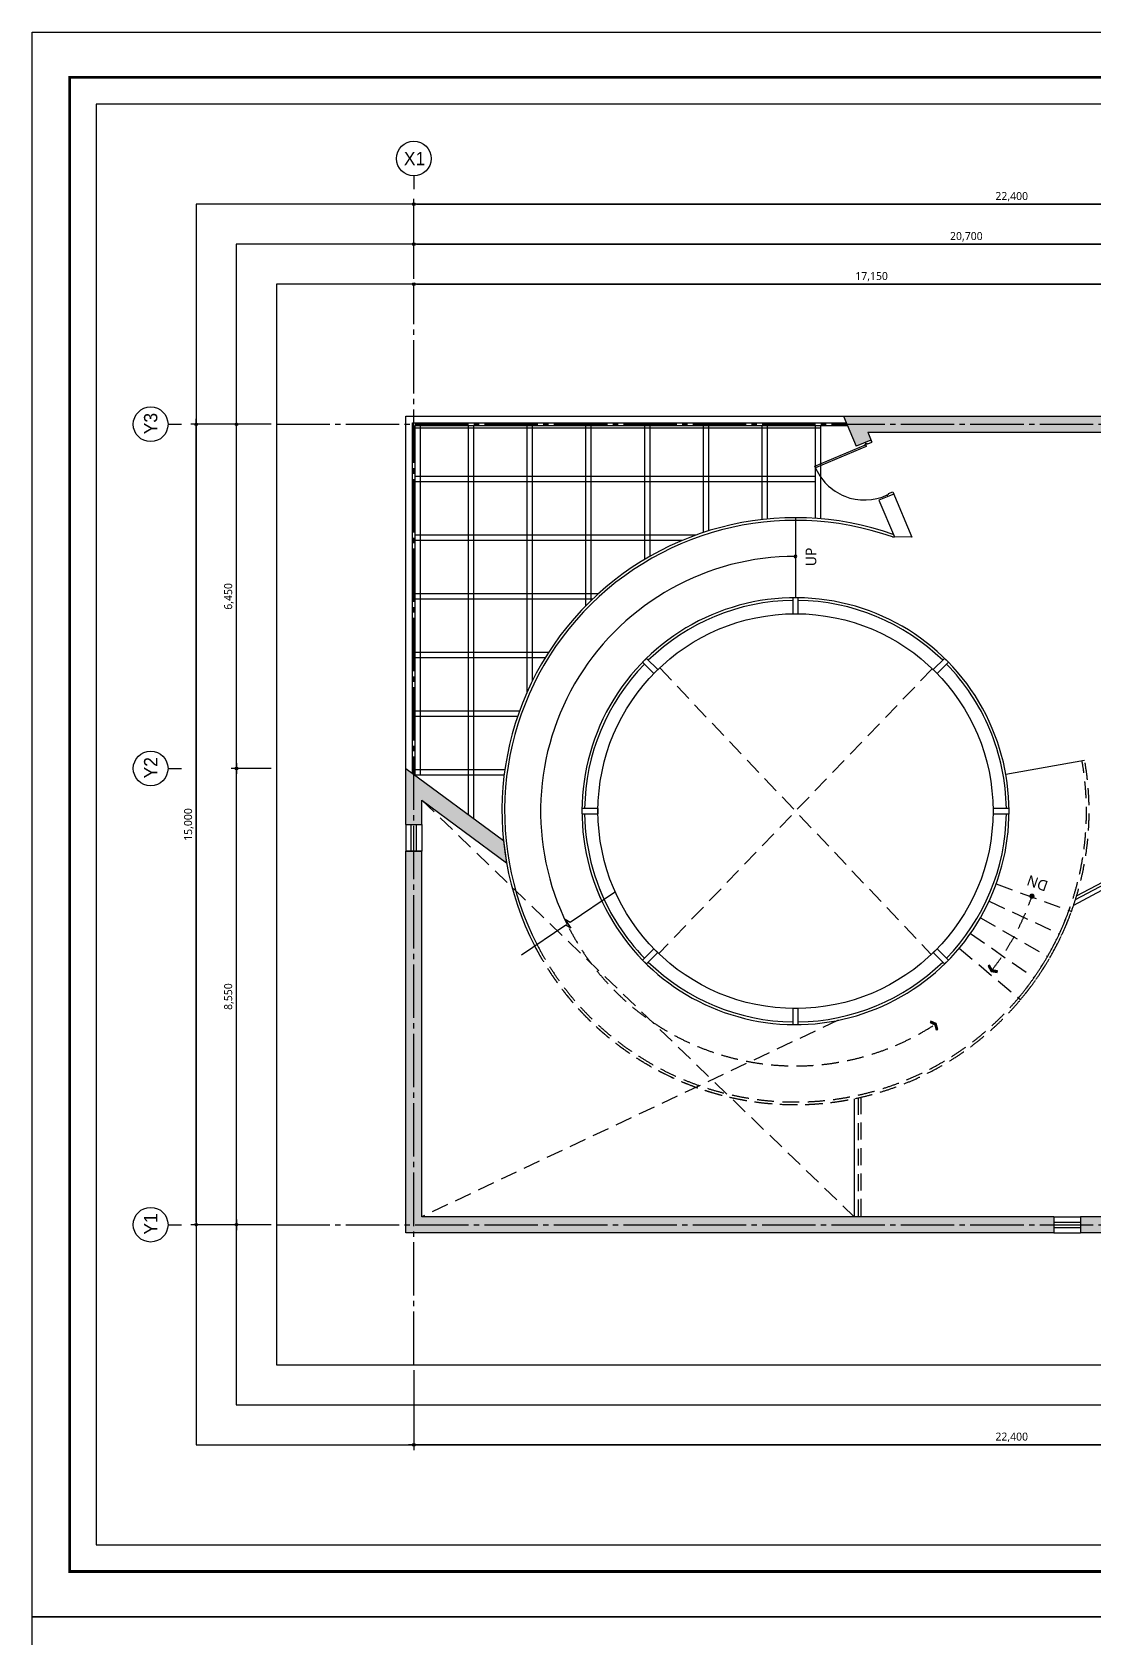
# Model space of a CAD drawing. Header units: millimetres. Extents: x 2135 to 254135, y 1035 to 90135.
# Drawn here: x 128135 to 148042, y 60023 to 90135 of the extents above; entities that cross this region are included whole.
import ezdxf
from ezdxf.enums import TextEntityAlignment as Align

# ---------------------------------------------------------------- set-up
doc = ezdxf.new("R2010")
doc.units = ezdxf.units.MM
for name, pattern in [('CEN3', [26, 20, -2, 2, -2]), ('CENTER2', [28.575, 19.05, -3.175, 3.175, -3.175]), ('HIDDEN2', [4.7625, 3.175, -1.5875])]:
    doc.linetypes.add(name, pattern=pattern)
doc.layers.get('Defpoints').update_dxf_attribs({"color": 157})
for name, color, linetype in [('A-01-CNTL', 1, 'CENTER2'), ('A-01-OPEN', 1, 'HIDDEN2'), ('A-02-WALL', 2, 'Continuous'), ('A-03-TEXT', 3, 'Continuous'), ('A-05-ELEV', 5, 'Continuous'), ('A-07-DIM', 7, 'Continuous'), ('A-07-SYM', 7, 'Continuous'), ('A-08-HIDD', 252, 'HIDDEN2'), ('A-251-HACH', 253, 'Continuous'), ('A-DOOR(허가심의OFF)', 4, 'Continuous'), ('A-TXT1', 3, 'Continuous'), ('AA-DWXM-WIND', 4, 'Continuous'), ('DIM_TED.A', 7, 'Continuous'), ('Dor', 4, 'Continuous'), ('ETC', 8, 'Continuous'), ('form_TED.A', 40, 'Continuous'), ('HRAL', 9, 'Continuous'), ('STRS', 4, 'Continuous'), ('WA2(가벽)_TED.A', 7, 'Continuous'), ('WID', 3, 'Continuous')]:
    doc.layers.add(name, color=color, linetype=linetype)
doc.styles.add('TEXT', font='malgun.ttf')
doc.styles.add('돋움', font='')
doc.styles.add('맑은고딕', font='malgun.ttf')
doc.styles.get('돋움').set_extended_font_data('Dotum')
doc.dimstyles.new('HR-100', dxfattribs={"dimscale": 120, "dimtxt": 3, "dimasz": 1, "dimexe": 2, "dimexo": 2, "dimgap": 1, "dimtad": 1, "dimdec": 0, "dimdsep": 46, "dimlunit": 6, "dimtxsty": '맑은고딕', "dimblk": 'DIMDOT', "dimcen": 2.5, "dimdle": 1.5, "dimclrd": 7, "dimclrt": 3, "dimadec": 0, "dimazin": 0, "dimtfac": 1, "dimtdec": 0, "dimtix": 1, "dimtmove": 2, "dimatfit": 3, "dimfxl": 1, "dimtvp": 1, "dimtolj": 1, "dimtzin": 0, "dimlwd": -1, "dimarcsym": 0})

# ---------------------------------------------------------------- blocks, each defined once
blk = doc.blocks.new('Arrow')
h = blk.add_hatch(color=256)
h.dxf.hatch_style = 1
h.paths.add_polyline_path([(-0.34, -0.16), (-0.3, -0.25), (0, -0.11), (0.3, -0.25), (0.34, -0.16), (0, 0)])
blk.add_lwpolyline([(-0.34, -0.16), (-0.3, -0.25), (0, -0.11), (0.3, -0.25), (0.34, -0.16), (0, 0)], close=True)
blk = doc.blocks.new('DOOR')
at = {"layer": 'A-01-CNTL', "linetype": 'ByBlock', "ltscale": 100}
blk.add_arc((281404, 34516), 997, 201.4439, 295.2442, dxfattribs=at)
at = {"layer": 'A-DOOR(허가심의OFF)', "ltscale": 100}
for points in [[(281416, 34596), (281429, 34564), (281462, 34578), (281466, 34569), (281544, 34602), (281526, 34643), (281416, 34596)], [(281842, 33583), (281829, 33615), (281862, 33629), (281858, 33638), (281936, 33671), (281953, 33629), (281842, 33583)]]:
    blk.add_lwpolyline(points, dxfattribs=at)
blk.add_lwpolyline([(281426, 34551), (281438, 34521), (280489, 34121), (280476, 34152)], close=True, dxfattribs=at)
at = {"layer": 'Dor'}
for points in [[(281426, 34559), (281423, 34558), (281437, 34525), (281440, 34526)], [(281425, 34562), (281426, 34559), (281459, 34573), (281458, 34576)]]:
    blk.add_lwpolyline(points, close=True, dxfattribs=at)
blk = doc.blocks.new('*U183')
blk.add_lwpolyline([(-150, -50), (150, -50), (150, 50), (-150, 50)], close=True)
blk = doc.blocks.new('*U185')
at = {"layer": 'AA-DWXM-WIND', "color": 0, "linetype": 'ByBlock', "lineweight": -2, "transparency": 16777216}
for p, rotation in [((280114, 31537), 90.00000000000003), ((277391, 30410), 135), ((282836, 30410), 45.00000000000001), ((276264, 27687), 180), ((277391, 24965), 225), ((282836, 24965), 315.0000000000001), ((280114, 23837), 270)]:
    blk.add_blockref('*U183', p, dxfattribs=dict(at, rotation=rotation))
blk.add_blockref('*U183', (283964, 27687), dxfattribs=at)
blk = doc.blocks.new('FORM_TED.A')
at = {"layer": 'Defpoints', "color": 143, "ltscale": 100, "true_color": 0x7aafdf}
for points in [[(12, 13.5), (355, 13.5), (355, 283.5), (12, 283.5)], [(30.75, 32.25), (336.25, 32.25), (336.25, 264.75), (30.75, 264.75)], [(38.25, 39.75), (328.75, 39.75), (328.75, 257.25), (38.25, 257.25)], [(45.75, 47.25), (321.25, 47.25), (321.25, 249.75), (45.75, 249.75)]]:
    blk.add_lwpolyline(points, close=True, dxfattribs=at)
at = {"layer": 'form_TED.A', "ltscale": 30}
blk.add_lwpolyline([(420, 0), (0, 0), (0, 297), (420, 297)], close=True, dxfattribs=at)
at = {"layer": 'form_TED.A', "ltscale": 30, "const_width": 0.5}
blk.add_lwpolyline([(407, 8.5), (7, 8.5), (7, 288.5), (407, 288.5)], close=True, dxfattribs=at)
blk = doc.blocks.new('DIMDOT')
blk.add_line((-2, 0), (2, 0))
blk.add_circle((0, 0), 0.5)
blk = doc.blocks.new('*D282')
at = {"layer": 'A-07-DIM', "color": 0, "lineweight": -2, "ltscale": 50, "transparency": 16777216}
for p, q in [((135285, 85510), (135285, 86260)), ((155985, 85510), (155985, 86260))]:
    blk.add_line(p, q, dxfattribs=at)
at = {"layer": 'A-07-DIM', "color": 7, "ltscale": 50, "transparency": 16777216}
blk.add_line((135335, 86160), (155935, 86160), dxfattribs=at)
at = {"layer": 'Defpoints', "color": 0, "ltscale": 50, "transparency": 16777216}
for p in [(155985, 86160), (135285, 85410, 0), (155985, 85410, 0)]:
    blk.add_point(p, dxfattribs=at)
at = {"layer": 'A-07-DIM', "color": 7, "ltscale": 50, "transparency": 16777216, "xscale": 50, "yscale": 50, "zscale": 50, "rotation": 180}
blk.add_blockref('DIMDOT', (135285, 86160), dxfattribs=at)
at = {"layer": 'A-07-DIM', "color": 7, "ltscale": 50, "transparency": 16777216, "xscale": 50, "yscale": 50, "zscale": 50}
blk.add_blockref('DIMDOT', (155985, 86160), dxfattribs=at)
at = {"layer": 'A-07-DIM', "color": 3, "ltscale": 50, "transparency": 16777216, "insert": (145635, 86300), "char_height": 150, "attachment_point": 5, "style": '맑은고딕'}
blk.add_mtext('\\A1;20,700', dxfattribs=at)
blk = doc.blocks.new('*D283')
at = {"layer": 'A-07-DIM', "color": 0, "lineweight": -2, "ltscale": 50, "transparency": 16777216}
for p, q in [((135285, 85510), (135285, 87010)), ((157685, 85510), (157685, 87010))]:
    blk.add_line(p, q, dxfattribs=at)
at = {"layer": 'A-07-DIM', "color": 7, "ltscale": 50, "transparency": 16777216}
blk.add_line((135335, 86910), (157635, 86910), dxfattribs=at)
at = {"layer": 'Defpoints', "color": 0, "ltscale": 50, "transparency": 16777216}
for p in [(157685, 86910), (135285, 85410, 0), (157685, 85410, 0)]:
    blk.add_point(p, dxfattribs=at)
at = {"layer": 'A-07-DIM', "color": 7, "ltscale": 50, "transparency": 16777216, "xscale": 50, "yscale": 50, "zscale": 50, "rotation": 180}
blk.add_blockref('DIMDOT', (135285, 86910), dxfattribs=at)
at = {"layer": 'A-07-DIM', "color": 7, "ltscale": 50, "transparency": 16777216, "xscale": 50, "yscale": 50, "zscale": 50}
blk.add_blockref('DIMDOT', (157685, 86910), dxfattribs=at)
at = {"layer": 'A-07-DIM', "color": 3, "ltscale": 50, "transparency": 16777216, "insert": (146485, 87050), "char_height": 150, "attachment_point": 5, "style": '맑은고딕'}
blk.add_mtext('\\A1;22,400', dxfattribs=at)
blk = doc.blocks.new('*D284')
at = {"layer": 'A-07-DIM', "color": 0, "lineweight": -2, "ltscale": 50, "transparency": 16777216}
for p, q in [((132610, 82785), (131110, 82785)), ((132610, 67785), (131110, 67785))]:
    blk.add_line(p, q, dxfattribs=at)
at = {"layer": 'A-07-DIM', "color": 7, "ltscale": 50, "transparency": 16777216}
blk.add_line((131210, 67835), (131210, 82735), dxfattribs=at)
at = {"layer": 'Defpoints', "color": 0, "ltscale": 50, "transparency": 16777216}
for p in [(131210, 82785), (132710, 82785, 0), (132710, 67785, 0)]:
    blk.add_point(p, dxfattribs=at)
at = {"layer": 'A-07-DIM', "color": 7, "ltscale": 50, "transparency": 16777216, "xscale": 50, "yscale": 50, "zscale": 50}
for p, rotation in [((131210, 82785), 90), ((131210, 67785), 270)]:
    blk.add_blockref('DIMDOT', p, dxfattribs=dict(at, rotation=rotation))
at = {"layer": 'A-07-DIM', "color": 3, "ltscale": 50, "transparency": 16777216, "insert": (131069, 75285), "char_height": 150, "attachment_point": 5, "rotation": 90, "style": '맑은고딕'}
blk.add_mtext('\\A1;15,000', dxfattribs=at)
blk = doc.blocks.new('*D285')
at = {"layer": 'A-07-DIM', "color": 0, "lineweight": -2, "ltscale": 50, "transparency": 16777216}
for p, q in [((132610, 76335), (131860, 76335)), ((132610, 67785), (131860, 67785))]:
    blk.add_line(p, q, dxfattribs=at)
at = {"layer": 'A-07-DIM', "color": 7, "ltscale": 50, "transparency": 16777216}
blk.add_line((131960, 67835), (131960, 76285), dxfattribs=at)
at = {"layer": 'Defpoints', "color": 0, "ltscale": 50, "transparency": 16777216}
for p in [(131960, 76335), (132710, 76335, 0), (132710, 67785, 0)]:
    blk.add_point(p, dxfattribs=at)
at = {"layer": 'A-07-DIM', "color": 7, "ltscale": 50, "transparency": 16777216, "xscale": 50, "yscale": 50, "zscale": 50}
for p, rotation in [((131960, 76335), 90), ((131960, 67785), 270)]:
    blk.add_blockref('DIMDOT', p, dxfattribs=dict(at, rotation=rotation))
at = {"layer": 'A-07-DIM', "color": 3, "ltscale": 50, "transparency": 16777216, "insert": (131820, 72060), "char_height": 150, "attachment_point": 5, "rotation": 90, "style": '맑은고딕'}
blk.add_mtext('\\A1;8,550', dxfattribs=at)
blk = doc.blocks.new('*D286')
at = {"layer": 'A-07-DIM', "color": 0, "lineweight": -2, "ltscale": 50, "transparency": 16777216}
for p, q in [((132610, 82785), (131860, 82785)), ((132610, 76335), (131860, 76335))]:
    blk.add_line(p, q, dxfattribs=at)
at = {"layer": 'A-07-DIM', "color": 7, "ltscale": 50, "transparency": 16777216}
blk.add_line((131960, 76385), (131960, 82735), dxfattribs=at)
at = {"layer": 'Defpoints', "color": 0, "ltscale": 50, "transparency": 16777216}
for p in [(131960, 82785), (132710, 82785, 0), (132710, 76335, 0)]:
    blk.add_point(p, dxfattribs=at)
at = {"layer": 'A-07-DIM', "color": 7, "ltscale": 50, "transparency": 16777216, "xscale": 50, "yscale": 50, "zscale": 50}
for p, rotation in [((131960, 82785), 90), ((131960, 76335), 270)]:
    blk.add_blockref('DIMDOT', p, dxfattribs=dict(at, rotation=rotation))
at = {"layer": 'A-07-DIM', "color": 3, "ltscale": 50, "transparency": 16777216, "insert": (131820, 79560), "char_height": 150, "attachment_point": 5, "rotation": 90, "style": '맑은고딕'}
blk.add_mtext('\\A1;6,450', dxfattribs=at)
blk = doc.blocks.new('*D290')
at = {"layer": 'A-07-DIM', "color": 0, "lineweight": -2, "ltscale": 50, "transparency": 16777216}
for p, q in [((135285, 65060), (135285, 63560)), ((157685, 65060), (157685, 63560))]:
    blk.add_line(p, q, dxfattribs=at)
at = {"layer": 'A-07-DIM', "color": 7, "ltscale": 50, "transparency": 16777216}
blk.add_line((157635, 63660), (135335, 63660), dxfattribs=at)
at = {"layer": 'Defpoints', "color": 0, "ltscale": 50, "transparency": 16777216}
for p in [(135285, 65160), (157685, 65160, 0), (135285, 63660)]:
    blk.add_point(p, dxfattribs=at)
at = {"layer": 'A-07-DIM', "color": 7, "ltscale": 50, "transparency": 16777216, "xscale": 50, "yscale": 50, "zscale": 50, "rotation": 180}
blk.add_blockref('DIMDOT', (135285, 63660), dxfattribs=at)
at = {"layer": 'A-07-DIM', "color": 7, "ltscale": 50, "transparency": 16777216, "xscale": 50, "yscale": 50, "zscale": 50}
blk.add_blockref('DIMDOT', (157685, 63660), dxfattribs=at)
at = {"layer": 'A-07-DIM', "color": 3, "ltscale": 50, "transparency": 16777216, "insert": (146485, 63800), "char_height": 150, "attachment_point": 5, "style": '맑은고딕'}
blk.add_mtext('\\A1;22,400', dxfattribs=at)
blk = doc.blocks.new('*D345')
at = {"layer": 'A-07-DIM', "color": 7, "ltscale": 50, "transparency": 16777216}
blk.add_line((135335, 85410), (152385, 85410), dxfattribs=at)
at = {"layer": 'Defpoints', "color": 0, "ltscale": 50, "transparency": 16777216}
for p in [(135285, 85410), (152435, 85410), (152435, 85410)]:
    blk.add_point(p, dxfattribs=at)
at = {"layer": 'A-07-DIM', "color": 7, "ltscale": 50, "transparency": 16777216, "xscale": 50, "yscale": 50, "zscale": 50, "rotation": 180}
blk.add_blockref('DIMDOT', (135285, 85410), dxfattribs=at)
at = {"layer": 'A-07-DIM', "color": 7, "ltscale": 50, "transparency": 16777216, "xscale": 50, "yscale": 50, "zscale": 50}
blk.add_blockref('DIMDOT', (152435, 85410), dxfattribs=at)
at = {"layer": 'A-07-DIM', "color": 3, "ltscale": 50, "transparency": 16777216, "insert": (143860, 85551), "char_height": 150, "attachment_point": 5, "style": '맑은고딕'}
blk.add_mtext('\\A1;17,150', dxfattribs=at)

msp = doc.modelspace()

# ---------------------------------------------------------------- hatches: boundary and pattern name
at = {"layer": 'A-251-HACH'}
h = msp.add_hatch(color=256, dxfattribs=at)
h.dxf.hatch_style = 1
h.paths.add_polyline_path([(157834.6, 82935.4), (143334.6, 82935.4), (143570.7, 82374.5), (143847.2, 82490.9), (143786.4, 82635.4), (157534.6, 82635.4), (157534.6, 77383.4), (156084.6, 77383.4), (156084.6, 79035.4), (155884.6, 79035.4), (155884.6, 76435.4), (153070.9, 76435.4), (155884.6, 77931.9), (155884.6, 78158.4), (152269, 76235.4), (152334.6, 76235.4), (152334.6, 74767.2), (152534.6, 74767.2), (152534.6, 76235.4), (157534.6, 76235.4), (157534.6, 75830.9), (157535.7, 75831.4), (157535.7, 75761.4), (157535.1, 74810.7), (157535.7, 74811), (157535.7, 74741), (157534.6, 74035.4), (153834.6, 74035.4), (153834.6, 75235.4), (153734.6, 75235.4), (153734.6, 72735.4), (153834.6, 72735.4), (153834.6, 73935.4), (156034.6, 73935.4), (156034.6, 73939.9), (156050.5, 73939.9), (157534.6, 73935.4), (157534.6, 73388.3), (157535.7, 73388.9), (157535.7, 73318.9), (157534.6, 71735.4), (152534.6, 71735.4), (152534.6, 73167.2), (152334.6, 73167.2), (152334.6, 71535.4), (157534.6, 71535.4), (157534.6, 67935.4), (147773, 67935.4), (147773, 67635.4), (157834.6, 67635.4)])
h.paths.add_polyline_path([(156084.6, 76435.4), (156809.6, 76809.4), (156084.6, 77183.4), (157534.6, 77183.4), (157534.6, 76435.4)], flags=16)
h.paths.add_polyline_path([(147273, 67935.4), (135434.6, 67935.4), (135434.6, 74785.4), (135134.6, 74785.4), (135134.6, 67635.4), (147273, 67635.4)])
h = msp.add_hatch(color=256, dxfattribs=at)
h.dxf.hatch_style = 1
h.paths.add_polyline_path([(135134.6, 76335.4), (135134.6, 75285.4), (135434.6, 75285.4), (135434.6, 75740.1), (137020.7, 74566.1), (136962.5, 74982.4)])

# ---------------------------------------------------------------- linework, layer by layer
for p, q in [((135134.6, 75285.4), (135434.6, 75285.4)), ((135134.6, 75285.4), (135134.6, 74785.4)), ((135434.6, 75285.4), (135434.6, 74785.4)), ((135134.6, 74785.4), (135434.6, 74785.4)), ((147273, 67935.4), (147773, 67935.4)), ((147273, 67635.4), (147773, 67635.4))]:
    msp.add_line(p, q)
at = {"layer": 'A-01-CNTL', "linetype": 'CEN3', "ltscale": 50}
for p, q in [((135284.6, 65160.4), (135284.6, 85410.4)), ((132709.6, 82785.4), (160259.6, 82785.4)), ((132709.6, 67785.4), (160259.6, 67785.4))]:
    msp.add_line(p, q, dxfattribs=at)
at = {"layer": 'A-01-OPEN', "ltscale": 100}
for p, q in [((144997.2, 78204.3), (139872.1, 72866.4)), ((139890.3, 78221.6), (144979, 72849.1)), ((135434.6, 75740.1), (143534.6, 67935.4)), ((143234.6, 71616.2), (135434.6, 67935.4))]:
    msp.add_line(p, q, dxfattribs=at)
at = {"layer": 'A-02-WALL'}
for p, q in [((143334.6, 82935.4), (143570.7, 82374.5)), ((143786.4, 82635.4), (143864.6, 82449.4)), ((143847.2, 82490.9), (143570.7, 82374.5)), ((144273.9, 81477), (143997.4, 81360.7)), ((143997.4, 81360.7), (144286.4, 80673.8)), ((144256.4, 81518.5), (144613.5, 80670.1)), ((144613.5, 80670.1), (144286.4, 80673.8)), ((135134.6, 76335.4), (136962.5, 74982.4)), ((135134.6, 75285.4), (135134.6, 76335.4)), ((135434.6, 75740.1), (137020.7, 74566.1)), ((135434.6, 75285.4), (135434.6, 75740.1)), ((135134.6, 75285.4), (135434.6, 75285.4)), ((136962.5, 74982.4), (137020.7, 74566.1)), ((135434.6, 74785.4), (135134.6, 74785.4)), ((135434.6, 67935.4), (135434.6, 74785.4)), ((147273, 67935.4), (135434.6, 67935.4)), ((147273, 67935.4), (147273, 67635.4)), ((157534.6, 67935.4), (147773, 67935.4)), ((147773, 67935.4), (147773, 67635.4))]:
    msp.add_line(p, q, dxfattribs=at)
for points in [[(143334.6, 82935.4), (157834.6, 82935.4), (157834.6, 67635.4), (147773, 67635.4)], [(143786.4, 82635.4), (157534.6, 82635.4), (157534.6, 77383.4)], [(147273, 67635.4), (135134.6, 67635.4), (135134.6, 74785.4)], [(147773, 67935.4), (147773, 67935.4)]]:
    msp.add_lwpolyline(points, dxfattribs=at)
at = {"layer": 'A-05-ELEV', "ltscale": 100}
for p, q in [((147645.8, 73776.4), (152269, 76235.4)), ((143534.6, 70146.5), (143534.6, 67935.4))]:
    msp.add_line(p, q, dxfattribs=at)
at = {"layer": 'A-07-SYM', "ltscale": 50}
for p, q in [((135284.6, 87440.4), (135284.6, 87190.4)), ((130679.6, 82785.4), (130929.6, 82785.4)), ((130679.6, 76335.4), (130929.6, 76335.4)), ((130679.6, 67785.4), (130929.6, 67785.4))]:
    msp.add_line(p, q, dxfattribs=at)
for centre in [(135284.6, 87765.4), (130354.6, 82785.4), (130354.6, 76335.4), (130354.6, 67785.4)]:
    msp.add_circle(centre, 325, dxfattribs=at)
at = {"layer": 'A-08-HIDD', "ltscale": 100}
for p, q in [((146194.5, 74170.2), (147604.4, 73658.3)), ((146061.2, 73847.7), (147375.8, 73235.9)), ((145900.3, 73538.1), (147156.6, 72814)), ((145713, 73243.6), (146901.5, 72412.9)), ((145500.8, 72966.6), (146650.6, 72003.3)), ((143609.6, 70162.3), (143609.6, 67935.4)), ((143659.6, 70173.5), (143659.6, 67935.4))]:
    msp.add_line(p, q, dxfattribs=at)
at = {"layer": 'A-08-HIDD', "ltscale": 100, "const_width": 50}
msp.add_lwpolyline([(146868.7, 73966.5, 1), (146857.9, 73917.7, 1)], format="xyb", close=True, dxfattribs=at)
at = {"layer": 'A-08-HIDD', "ltscale": 100}
for centre, radius, start, end in [((142434.6, 75535.4), 5500, 207.39492, 10), ((142434.6, 75535.4), 5450, 207.33465, 10), ((142367.3, 75474.4), 4750, 321.75516, 341.48211), ((142434.6, 75535.4), 5500, 320.04465, 341.3489), ((142434.6, 75535.4), 5450, 320.04465, 340.789), ((142434.6, 75535.4), 4775, 207.38904, 303.50784), ((142434.6, 75535.4), 5500, 207.56927, 281.53696)]:
    msp.add_arc(centre, radius, start, end, dxfattribs=at)
at = {"layer": 'AA-DWXM-WIND'}
for radius, start, end in [(4000, 22.82397, 211.16041), (3950, 90.72528, 134.27472), (3950, 45.72528, 89.27472), (3950, 135.72528, 179.27472), (3950, 22.82397, 44.27472), (4000, 201.53696, 22.82397), (3950, 0.72528, 22.82397), (3950, 180.72528, 211.16041), (3950, 315.72528, 359.27472), (3950, 201.53696, 224.27472), (3950, 225.72528, 269.27472), (3950, 270.72528, 314.27472)]:
    msp.add_arc((142434.6, 75535.4), radius, start, end, dxfattribs=at)
at = {"layer": 'DIM_TED.A', "linetype": 'Continuous'}
msp.add_lwpolyline([(142439.7, 80334.8, 1), (142429.6, 80285.9, 1)], format="xyb", close=True, dxfattribs=at)
msp.add_lwpolyline([(139044.8, 74009.6), (138213.8, 73450.4), (138121.6, 73502.6), (138227.4, 73345.3), (138135.2, 73397.5), (137304.1, 72838.3)], dxfattribs=at)
msp.add_arc((142434.6, 75535.4), 4775, 90, 206.39702, dxfattribs=at)
at = {"layer": 'Dor'}
for p, q in [((135234.6, 74785.4), (135234.6, 75285.4)), ((135334.6, 74785.4), (135334.6, 75285.4)), ((147273, 67835.4), (147773, 67835.4)), ((147273, 67735.4), (147773, 67735.4))]:
    msp.add_line(p, q, dxfattribs=at)
at = {"layer": 'ETC'}
for p, q in [((135259.6, 76242.8), (135259.6, 82810.4)), ((135259.6, 82810.4), (143387.3, 82810.4)), ((135309.6, 76205.8), (135309.6, 82760.4)), ((135309.6, 82760.4), (143408.3, 82760.4)), ((142909.6, 82710.4), (135311.4, 82710.4)), ((135409.6, 76205.8), (135409.6, 82760.4)), ((136309.6, 75465.7), (136309.6, 82760.4)), ((136409.6, 75391.6), (136409.6, 82760.4)), ((137409.6, 77771.3), (137409.6, 82760.4)), ((137509.6, 77983.7), (137509.6, 82760.4)), ((138509.6, 79388.2), (138509.6, 82760.4)), ((138609.6, 79487.5), (138609.6, 82760.4)), ((139609.6, 80254.4), (139609.6, 82760.4)), ((139709.6, 80312.9), (139709.6, 82760.4)), ((140709.6, 80757.9), (140709.6, 82760.4)), ((140809.6, 80789.8), (140809.6, 82760.4)), ((141809.6, 80999.7), (141809.6, 82760.4)), ((141909.6, 81010.3), (141909.6, 82760.4)), ((142809.6, 81022.6), (142809.6, 82760.4)), ((142909.6, 81014.8), (142909.6, 82760.4)), ((142809.6, 81810.4), (135311.4, 81810.4)), ((142809.6, 81710.4), (135311.4, 81710.4)), ((140572, 80710.4), (135311.4, 80710.4)), ((140314.7, 80610.4), (135311.4, 80610.4)), ((138740.8, 79610.4), (135311.4, 79610.4)), ((138633.4, 79510.4), (135311.4, 79510.4)), ((137808.7, 78510.4), (135311.4, 78510.4)), ((137745.9, 78410.4), (135311.4, 78410.4)), ((137264.1, 77410.4), (135311.4, 77410.4)), ((137228.9, 77310.4), (135311.4, 77310.4)), ((146373.9, 76230), (147851.1, 76490.4)), ((136989.5, 76310.4), (135311.4, 76310.4)), ((136976.2, 76210.4), (135311.4, 76210.4)), ((147679.4, 73879.2), (151884.6, 76115.9)), ((147700.3, 73947), (151884.6, 76172.5))]:
    msp.add_line(p, q, dxfattribs=at)
msp.add_circle((142434.6, 75535.4), 3700, dxfattribs=at)
at = {"layer": 'HRAL'}
msp.add_lwpolyline([(135134.6, 76335.4), (135134.6, 82935.4), (143334.6, 82935.4)], dxfattribs=at)
at = {"layer": 'STRS'}
for p, q in [((142434.6, 81035.4), (142434.6, 79535.4)), ((144249.8, 80674.2), (144286.3, 80674.2))]:
    msp.add_line(p, q, dxfattribs=at)
for radius in [5500, 5450]:
    msp.add_arc((142434.6, 75535.4), radius, 70.54606, 207.39492, dxfattribs=at)
at = {"layer": 'WID'}
msp.add_circle((143742.4, 82408.9), 3.3, dxfattribs=at)

# ---------------------------------------------------------------- block references
msp.add_blockref('DOOR', (-137679.1, 47847.9))
at = {"layer": 'A-08-HIDD', "ltscale": 100}
for p, xscale, yscale, zscale, rotation in [((146098.7, 72532.4), 300, 300, 300, 143.7576856011984), ((145070.7, 71553.9), 299.9999999999998, 299.9999999999998, 299.9999999999998, 310.2084372190019)]:
    msp.add_blockref('Arrow', p, dxfattribs=dict(at, xscale=xscale, yscale=yscale, zscale=zscale, rotation=rotation))
at = {"layer": 'AA-DWXM-WIND'}
msp.add_blockref('*U185', (-137679.1, 47847.9), dxfattribs=at)
at = {"layer": 'WA2(가벽)_TED.A', "xscale": 100, "yscale": 100, "zscale": 100}
for p in [(128134.6, 60435.4), (128134.6, 30735.4)]:
    msp.add_blockref('FORM_TED.A', p, dxfattribs=at)

# ---------------------------------------------------------------- texts
at = {"layer": 'A-03-TEXT', "ltscale": 50, "style": '돋움'}
msp.add_text('X1', height=250, dxfattribs=at).set_placement((135298.2, 87765.4), align=Align.MIDDLE_CENTER)
for s, p in [('Y3', (130354.6, 82798.9)), ('Y2', (130354.6, 76348.9)), ('Y1', (130354.6, 67798.9))]:
    msp.add_text(s, height=250, rotation=90, dxfattribs=at).set_placement(p, align=Align.MIDDLE_CENTER)
at = {"layer": 'A-08-HIDD', "ltscale": 100, "style": 'TEXT'}
msp.add_text('DN', height=200, rotation=160.54946, dxfattribs=at).set_placement((146966.1, 74184.9), align=Align.MIDDLE_CENTER)
at = {"layer": 'A-TXT1', "style": 'TEXT'}
msp.add_text('UP', height=200, rotation=90.28447, dxfattribs=at).set_placement((142723.7, 80300.3), align=Align.MIDDLE_CENTER)

# ---------------------------------------------------------------- dimensions: what is measured, and where the dimension line sits
at = {"layer": 'A-07-DIM', "ltscale": 50}
for base, p2, picture, middle in [((157684.6, 86910.4, 0), (157684.6, 85410.4), '*D283', (146484.6, 87050.4, 0)), ((155984.6, 86160.4, 0), (155984.6, 85410.4), '*D282', (145634.6, 86300.4, 0)), ((152434.6, 85410.4), (152434.6, 85410.4), '*D345', (143859.6, 85550.9))]:
    dim = msp.add_linear_dim(base=base, p1=(135284.6, 85410.4), p2=p2, dimstyle='HR-100', override={"dimscale": 50}, dxfattribs=at)
    dim.commit()
    dim.dimension.update_dxf_attribs({"geometry": picture, "text_midpoint": middle})
for base, p1, p2, angle, picture, middle in [((131209.6, 82785.4, 0), (132709.6, 67785.4), (132709.6, 82785.4), 90, '*D284', (131069.2, 75285.4, 0)), ((131959.6, 82785.4, 0), (132709.6, 76335.4), (132709.6, 82785.4), 90, '*D286', (131819.6, 79560.4, 0)), ((131959.6, 76335.4, 0), (132709.6, 67785.4), (132709.6, 76335.4), 90, '*D285', (131819.6, 72060.4, 0)), ((135284.6, 63660.4), (157684.6, 65160.4, 0), (135284.6, 65160.4), 180, '*D290', (146484.6, 63800.4))]:
    dim = msp.add_linear_dim(base=base, p1=p1, p2=p2, angle=angle, dimstyle='HR-100', override={"dimscale": 50}, dxfattribs=at)
    dim.commit()
    dim.dimension.update_dxf_attribs({"geometry": picture, "text_midpoint": middle})

doc.saveas('drawing.dxf')
